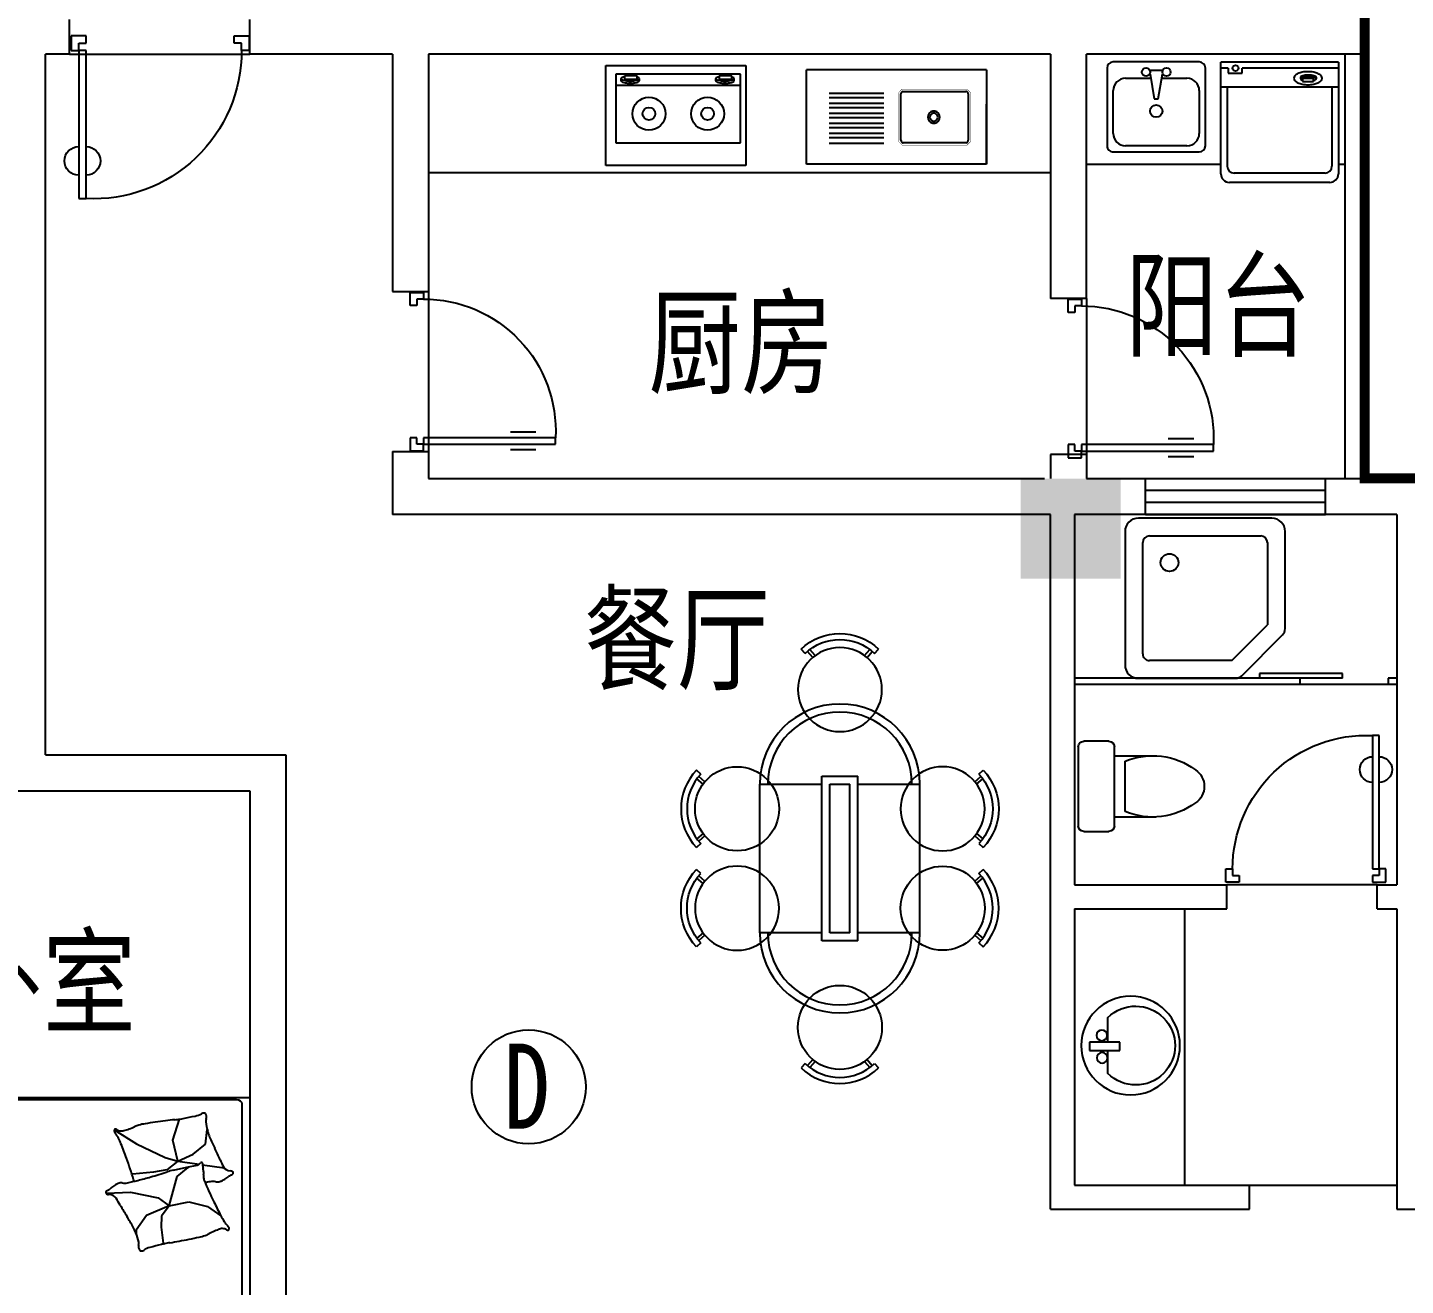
# Model space of a CAD drawing. Header units: millimetres. Extents: x 1454 to 36762, y 522 to 39654.
# Drawn here: x 21249 to 28132, y 17820 to 24102 of the extents above; entities that cross this region are included whole.
import ezdxf
from ezdxf.enums import TextEntityAlignment as Align

# ---------------------------------------------------------------- set-up
doc = ezdxf.new("R2010")
doc.units = ezdxf.units.MM
doc.linetypes.add('HIDDEN', pattern=[0.375, 0.25, -0.125])
for name, color, linetype in [('COLUMN', 7, 'Continuous'), ('GROUND', 2, 'Continuous'), ('PUB_TEXT', 7, 'Continuous'), ('PUB_WALL', 255, 'Continuous'), ('TOILET', 7, 'Continuous'), ('TOTHER', 7, 'Continuous'), ('WALL', 4, 'Continuous'), ('WINDOW', 5, 'Continuous'), ('WINDOW_TEXT', 7, 'Continuous')]:
    doc.layers.add(name, color=color, linetype=linetype)
doc.styles.add('-黑体', font='simhei.ttf')
doc.styles.add('CHINA', font='romant', dxfattribs={"width": 0.8, "height": 150, "bigfont": 'fs64f'})
doc.styles.add('DIM_FONT', font='SIMPLEX.shx', dxfattribs={"width": 0.8})
doc.styles.add('SIMPLEX', font='SIMPLEX.SHX')
doc.styles.get("Standard").update_dxf_attribs({"font": 'arial.ttf'})

# ---------------------------------------------------------------- blocks, each defined once
blk = doc.blocks.new('M_C55HKH')
for p, q in [((0, -52.4), (900, -52.4)), ((25.8, -508.5), (25.8, -1967.8)), ((502.6, -488.5), (45.8, -488.5)), ((502.6, -488.5), (871.6, -858.3)), ((45.8, -761.1), (564.4, -761.1)), ((871.6, -1967.8), (871.6, -858.3)), ((299.4, -1273), (294.5, -1270)), ((306.6, -1352.3), (299.4, -1273)), ((393.4, -1337.5), (392.3, -1318.1)), ((304.8, -1407.4), (306.6, -1352.3)), ((357, -1410.4), (393.4, -1337.5)), ((146.2, -1456.3), (99.8, -1409.5)), ((278.4, -1459.1), (304.8, -1407.4)), ((278.4, -1459.1), (357, -1410.4)), ((210.6, -1478.3), (146.2, -1456.3)), ((278.4, -1459.1), (210.6, -1478.3)), ((278.4, -1459.1), (251, -1605.9)), ((316.5, -1498.2), (278.4, -1459.1)), ((412.1, -1526.9), (316.5, -1498.2)), ((495.3, -1522.7), (412.1, -1526.9)), ((251, -1605.9), (218.9, -1643.3)), ((333.2, -1627.5), (405.4, -1617.7)), ((163.5, -1664.3), (88.8, -1648.6)), ((249.3, -1682.4), (175.1, -1666.8)), ((218.9, -1643.3), (211.2, -1652.3)), ((249.3, -1682.4), (286.2, -1639.5)), ((286.2, -1639.5), (333.2, -1627.5)), ((249.3, -1682.4), (195.7, -1717.6)), ((249.3, -1682.4), (266, -1787)), ((292.2, -1700.3), (249.3, -1682.4)), ((391.2, -1768.8), (292.2, -1700.3)), ((195.7, -1717.6), (153.5, -1766.5)), ((153.5, -1766.5), (147.3, -1840.5)), ((266, -1787), (242.8, -1892.3)), ((468.8, -1838.9), (391.2, -1768.8)), ((45.8, -1987.8), (851.6, -1987.8))]:
    blk.add_line(p, q)
blk.add_lwpolyline([(0, -2000), (0, 0), (900, 0), (900, -2000)], close=True)
for points in [[(135.1, -133.6, -0.263368), (107.1, -114.8, -0.494818), (116.3, -96.1, -0.049225), (134, -94.3, -0.036831), (157.6, -96.1, -0.031893), (195.6, -104.2, 0.035782), (229.5, -111.2, 0.032941), (319.2, -117.1, 0.026564), (430.4, -111.2, 0.017905), (467.9, -105.8, -0.033397), (488.1, -103.6, -0.03204), (525.2, -104.3, 0.018442), (589.5, -107.3, 0.010837), (654.3, -106.6, 0.014624), (702.2, -103.6, 0.111249), (724.7, -96.3, -0.153708), (741.6, -92.3, -0.076444), (749.1, -94, -0.215512), (751, -96.1, -0.585858), (748.4, -99.1, 0.363489), (743.5, -101.7, 0.191716), (743.4, -113.2, -0.129675), (745.4, -129.9, -0.01735), (742.4, -146.7, 0.019326), (739.8, -161.8, 0.018818), (733.1, -230.1, 0.021828), (732.2, -289.4, 0.006204), (733.6, -323.2, 0.001963), (739.8, -430.1, 0.028341), (744, -466.2, -0.117014), (743.5, -475.1, -0.36606), (742.1, -476.1, -0.03973), (728.5, -473.3, -0.048309), (714.7, -467.8, 0.062981), (704.1, -463.9, 0.04058), (680.7, -460.5, 0.014345), (613.9, -458.3, 0.005484), (488.5, -459, 0.007153), (392.3, -462, 0.008762), (349.8, -464.7, -0.008153), (304.1, -467.6, -0.06251), (247, -463.2, 0.078669), (201.4, -461.2, 0.047825), (179, -465.9, -0.034494), (148.2, -473.3, -0.023571), (122.9, -476.3, -0.510228), (121.9, -475.1), (129.4, -445.1), (150.1, -362.6, 0.073041), (152.1, -343, 0.023305), (146.3, -281.9, 0.018299), (142.3, -259, -0.01097), (134.9, -221, -0.042281), (132, -186.7, -0.027201), (134.9, -133.3)], [(134.9, -133.6, -0.077379), (169.7, -158.9, -0.077379), (195.2, -193.7, -0.047525), (205.1, -218.3, -0.047525), (210.2, -244.3)], [(608.9, -107.4, 0.027842), (585.2, -118, 0.048685), (572.6, -126.1, 0.023666), (544.7, -150.5, 0.031223), (525.7, -171.1, 0.046801), (520.6, -178.8, 0.023191), (512.5, -195.5)], [(690.9, -101.7, 0.088153), (656.4, -105.2, 0.088153), (625.2, -120.5, 0.077547), (603.6, -142.1, 0.077547), (589.5, -169.3)], [(133.4, -149.6, -0.05369), (147.6, -162.6, -0.070312), (155.7, -174.9, -0.015448), (159.5, -183.4, -0.013244), (163.2, -193.7, -0.082127), (166.2, -211.7, -0.064164), (163.2, -234.9)], [(694.7, -462, 0.016108), (655.8, -435.8, 0.024599), (629, -420.7, 0.009477), (579.9, -397.4, 0.015937), (550.1, -385.1, 0.072521), (533.7, -381.5, 0.033339), (497.5, -381.3)], [(225.5, -460.5, 0.009729), (252.8, -451.5, 0.009729), (279.7, -441.4, 0.007971), (301.4, -432.3, 0.007971), (322.9, -422.6)], [(502.6, -488.5, -0.085272), (565.9, -598.6, -0.124044), (575.2, -686.2), (561.5, -781.6), (563.3, -854.1)], [(563.3, -854.1, -0.027362), (601.8, -837.7, -0.040834), (628.9, -830.3, -0.038441), (716.6, -820.8, -0.076528), (760.7, -826.1, -0.103649), (788.2, -840.5, 0.093398), (818.4, -857, 0.072727), (840.5, -860.8, 0.052315), (871.6, -858.3)], [(400.3, -1581.4, 0.025626), (401.8, -1590.8, 0.0108), (426.4, -1696.7, 0.00456), (445.4, -1768.5, 0.01125), (454.1, -1797.4, 0.069394), (461.7, -1813.2, -0.079756), (468.1, -1827, -0.106399), (468.8, -1838.9, -0.328642), (465.8, -1841.8, -0.299547), (460.8, -1839.5, 0.189917), (454.1, -1834.5, 0.033518), (446, -1832.9, 0.075627), (442.4, -1833, 0.053489), (435.9, -1834.8, 0.017838), (417.6, -1843, 0.038394), (397.1, -1855.1, -0.059529), (383.5, -1862.4, -0.035943), (361.9, -1869, -0.011245), (291.4, -1883.8, -0.006203), (259.2, -1889.3, 0.010783), (240.6, -1892.7, 0.019485), (229.8, -1895.4, 0.005062), (188.4, -1907.7, 0.101392), (167.2, -1919.3, -0.223768), (156.1, -1922.3, -0.25558), (152.7, -1919.5, -0.081563), (149.7, -1906.7, -0.071805), (150.7, -1893, 0.069985), (151.8, -1879, 0.03546), (145.4, -1830.7, 0.029432), (130.3, -1774, 0.001554), (121.1, -1746.5, -0.00152), (111.6, -1718.4, -0.004735), (102.3, -1689.3, 0.00382), (90.8, -1653.2, 0.296001), (66.5, -1633.6, -0.649774), (60.7, -1615.9, -0.02319), (64.7, -1612.6, 0.0288), (67.9, -1609.9, 0.005727), (73, -1605.1, -0.004358), (79.6, -1598.7, -0.027528), (94.1, -1586.2, -0.046214), (103.8, -1580.2, -0.194121), (117.3, -1579, 0.133719), (136.6, -1579.7, 0.005779), (154.6, -1575.2, 0.008882)]]:
    blk.add_lwpolyline(points, format="xyb")
blk.add_lwpolyline([(345.4, -1251, 0.101392), (365.7, -1237.8, -0.223768), (376.5, -1234, -0.25558), (380.2, -1236.5, -0.081563), (384.2, -1249.1, -0.071805), (384.2, -1262.7, 0.069985), (384.1, -1276.8, 0.03546), (394.2, -1324.5, 0.029432), (413.7, -1379.8, 0.001554), (425, -1406.6, -0.00152), (436.5, -1433.9, -0.004735), (448, -1462.2, 0.00382), (462.3, -1497.3, 0.296001), (488, -1515, -0.649774), (495.1, -1532.2, -0.02319), (491.4, -1535.7, 0.0288), (488.4, -1538.7, 0.005727), (483.8, -1543.9, -0.004358), (477.7, -1550.8, -0.027528), (464.1, -1564.3, -0.046214), (454.9, -1571.1, -0.194121), (441.5, -1573.2, 0.133719), (422.3, -1574.1, 0.011505), (387.3, -1586.1, 0.008882), (342.6, -1603.5, 0.012426), (285.7, -1628.6, -0.033612), (264.2, -1636.9), (217.8, -1651.5), (182, -1662.8, 0.224341), (170.4, -1673.5, -0.722772), (163.3, -1673.1, -0.103513), (163.2, -1670, 0.053465), (163.5, -1664.3, 0.030109), (161.3, -1645.6, -0.031436), (159.2, -1627.7, -0.05324), (159.9, -1615.6, 0.05518), (160.5, -1603.9, 0.056271), (157, -1583.3, 0.0108), (124.3, -1479.6, 0.00456), (99.8, -1409.5, 0.01125), (89, -1381.3, 0.069394), (80.2, -1366.2, -0.079756), (72.8, -1352.9, -0.106399), (71.2, -1341.1, -0.328642), (73.9, -1337.9, -0.299547), (79.1, -1339.9, 0.189917), (86.1, -1344.3, 0.033518), (94.3, -1345.3, 0.075627), (98, -1345, 0.053489), (104.3, -1342.6, 0.017838), (121.9, -1333, 0.038394), (141.4, -1319.4, -0.059529), (154.4, -1311.1, -0.035943), (175.4, -1302.8, -0.011245), (244.6, -1282.8, -0.006203), (276.3, -1274.7, 0.010783), (294.5, -1270, 0.019485), (305.2, -1266.5, 0.005062)], format="xyb", close=True)
for centre, start, end in [((45.8, -508.5), 90, 180), ((45.8, -741.1), 180, 270), ((45.8, -1967.8), 180, 270), ((851.6, -1967.8), 270, 0)]:
    blk.add_arc(centre, 20, start, end)
at = {"style": 'DIM_FONT', "width": 0.8, "flags": 9}
for tag in ['YSIZE', 'XSIZE']:
    blk.add_attdef(tag, (0, 0), '', height=0.5, dxfattribs=at)
blk = doc.blocks.new('M_A22TIB')
for p, q in [((-0.4493, 0.0763), (-0.4493, 0.8984)), ((-0.4493, 0.8984), (-0.4082, 0.8984)), ((-0.4082, 0.8984), (-0.4082, 0.0763)), ((-0.4904, 0.0763), (-0.4493, 0.0763)), ((-0.4904, -0.0059), (-0.4904, 0.0763)), ((-0.4493, 0.0763), (-0.4493, 0.0352)), ((-0.4082, 0.0763), (-0.4493, 0.0763)), ((-0.4493, 0.0352), (-0.4082, 0.0352)), ((-0.4082, 0.0352), (-0.4082, -0.0059)), ((0.455, 0.0352), (0.4139, 0.0352)), ((0.4139, 0.0352), (0.4139, -0.0059)), ((0.4961, 0.0763), (0.455, 0.0763)), ((0.455, 0.0763), (0.455, 0.0352)), ((0.4961, -0.0059), (0.4961, 0.0763)), ((-0.4082, -0.0059), (-0.4904, -0.0059)), ((-0.4904, -0.0059), (-0.4904, -0.0059)), ((0.4139, -0.0059), (0.4961, -0.0059)), ((0.4961, -0.0059), (0.4961, -0.0059))]:
    blk.add_line(p, q)
for centre, radius, start, end in [((-0.3671, 0.0773), 0.8221, 359.92833, 92.86603), ((-0.4493, 0.6888), 0.0791, 90, 270), ((-0.4082, 0.6888), 0.0791, 270, 90)]:
    blk.add_arc(centre, radius, start, end)
blk = doc.blocks.new('M_E27FMO')
at = {"color": 0, "linetype": 'ByBlock'}
for p, q in [((-185.9, 0.6), (-549.7, 0.6)), ((-599.7, -49.4), (-599.7, -549.4)), ((-9.5, -162.1), (-162.4, -9.2)), ((-533.1, -507.8), (-533.1, -91.1)), ((-508.1, -66.1), (-199.7, -66.1)), ((-66.4, -199.4), (-199.7, -66.1)), ((-66.4, -199.4), (-66.4, -507.8)), ((0.3, -549.4), (0.3, -185.6)), ((-91.4, -532.8), (-508.1, -532.8)), ((-549.7, -599.4), (-49.7, -599.4))]:
    blk.add_line(p, q, dxfattribs=at)
blk.add_circle((-433.1, -432.8), 33.3, dxfattribs=at)
for centre, radius, start, end in [((-549.7, -49.4), 50, 90, 180), ((-185.9, -32.8), 33.3, 45, 90), ((-508.1, -91.1), 25, 90, 180), ((-33.1, -185.6), 33.3, 0, 45), ((-508.1, -507.8), 25, 180, 270), ((-91.4, -507.8), 25, 270, 0), ((-549.7, -549.4), 50, 180, 270), ((-49.7, -549.4), 50, 270, 0)]:
    blk.add_arc(centre, radius, start, end, dxfattribs=at)
at = {"style": 'DIM_FONT', "width": 0.8, "flags": 9}
for tag in ['YSIZE', 'XSIZE']:
    blk.add_attdef(tag, (0, 0), '', height=0.5, dxfattribs=at)
blk = doc.blocks.new('_WBLK')
for p, q in [((-0.5, 0.5), (0.5, 0.5)), ((0.5, 0.1667), (-0.5, 0.1667)), ((0.5, -0.1667), (-0.5, -0.1667)), ((-0.5, -0.5), (0.5, -0.5))]:
    blk.add_line(p, q)
at = {"layer": 'WINDOW_TEXT', "style": 'SIMPLEX', "flags": 9}
blk.add_attdef('A', text='', height=1, dxfattribs=at).set_placement((0, 1.5), align=Align.MIDDLE)
blk = doc.blocks.new('_FZH')
blk.add_solid([(-0.5, -0.5), (0.5, -0.5), (-0.5, 0.5), (0.5, 0.5)])
blk = doc.blocks.new('M_A23MCU')
for p, q in [((-0.4541, 0.0807), (-0.4541, 0.9053)), ((-0.4541, 0.9053), (-0.4129, 0.9053)), ((-0.4129, 0.9053), (-0.4129, 0.0807)), ((-0.489, 0.7822), (-0.489, 0.6235)), ((-0.378, 0.7822), (-0.378, 0.6235)), ((-0.4953, -0.0018), (-0.4953, 0.0807)), ((-0.4953, 0.0807), (-0.4541, 0.0807)), ((-0.4129, 0.0807), (-0.4541, 0.0807)), ((-0.4541, 0.0807), (-0.4541, 0.0395)), ((-0.4541, 0.0395), (-0.4129, 0.0395)), ((-0.4129, 0.0395), (-0.4129, -0.0018)), ((0.4117, 0.0395), (0.4117, -0.0018)), ((0.4529, 0.0395), (0.4117, 0.0395)), ((0.4529, 0.0807), (0.4529, 0.0395)), ((0.4941, 0.0807), (0.4529, 0.0807)), ((0.4941, -0.0018), (0.4941, 0.0807)), ((-0.4129, -0.0018), (-0.4953, -0.0018)), ((-0.4953, -0.0018), (-0.4953, -0.0018)), ((0.4117, -0.0018), (0.4941, -0.0018)), ((0.4941, -0.0018), (0.4941, -0.0018))]:
    blk.add_line(p, q)
blk.add_arc((-0.3716, 0.0817), 0.8246, 359.92833, 92.86603)
blk = doc.blocks.new('M_E33IEP')
at = {"linetype": 'Continuous'}
for p, q in [((135.1, 135.3), (135.1, 19.6)), ((43.6, -21.1), (43.6, 19.6)), ((43.6, 19.6), (193.6, 19.6)), ((193.6, 19.6), (193.6, -21.1)), ((193.6, -21.1), (43.6, -21.1)), ((135.1, -21.1), (135.1, -144.4))]:
    blk.add_line(p, q, dxfattribs=at)
for centre, radius in [((248.3, -4.6), 246.4), ((105.9, 56.4), 26.7), ((104.6, -55.4), 26.7)]:
    blk.add_circle(centre, radius, dxfattribs=at)
blk.add_arc((273.7, -4.6), 196.9, 225.25267, 134.74733, dxfattribs=at)
at = {"style": 'DIM_FONT', "width": 0.8, "flags": 9}
for tag in ['YSIZE', 'XSIZE']:
    blk.add_attdef(tag, (0, 0), '', height=0.5, dxfattribs=at)
at = {"linetype": 'Continuous', "style": 'CHINA', "width": 0.8, "flags": 9}
for tag in ['XSIZE', 'YSIZE']:
    blk.add_attdef(tag, (1.9, -251), '', height=150, dxfattribs=at)
blk = doc.blocks.new('M_C58LWA')
for p, q in [((-173, -180.5), (-193.7, -202.2)), ((-135.6, -160.4), (-161.4, -190.9)), ((-123.8, -169.6), (-149.7, -200.2)), ((123.8, -169.6), (149.7, -200.2)), ((135.6, -160.4), (161.4, -190.9)), ((173, -180.5), (193.7, -202.2))]:
    blk.add_line(p, q)
at = {"linetype": 'Continuous'}
blk.add_circle((0, 0), 210, dxfattribs=at)
for radius in [280, 250]:
    blk.add_arc((0, 0), radius, 226.22072, 313.77928)
at = {"style": 'DIM_FONT', "width": 0.8, "flags": 9}
for tag in ['YSIZE', 'XSIZE']:
    blk.add_attdef(tag, (0, 0), '', height=0.5, dxfattribs=at)
blk = doc.blocks.new('M_E31EAW')
at = {"color": 0, "linetype": 'ByBlock'}
for p, q in [((0, 214.8), (0, -214.8)), ((419.3, 245.5), (30.7, 245.5)), ((143.2, 214.8), (358, 214.8)), ((450, -214.8), (450, 214.8)), ((81.8, 25.6), (81.8, 153.4)), ((419.3, 153.4), (419.3, -153.4)), ((40.9, -30.7), (40.9, 30.7)), ((184.1, 10.2), (61.4, 30.7)), ((184.1, -10.2), (184.1, 10.2)), ((61.4, -30.7), (184.1, -10.2)), ((81.8, -153.4), (81.8, -25.6)), ((30.7, -245.5), (419.3, -245.5)), ((358, -214.8), (143.2, -214.8))]:
    blk.add_line(p, q, dxfattribs=at)
for centre, radius in [((51.1, 51.1), 20.5), ((245.5, 0), 30.7), ((51.1, -51.1), 20.5)]:
    blk.add_circle(centre, radius, dxfattribs=at)
for centre, radius, start, end in [((30.7, 214.8), 30.7, 90, 180), ((143.2, 153.4), 61.4, 90, 180), ((358, 153.4), 61.4, 0, 90), ((419.3, 214.8), 30.7, 0, 90), ((143.2, -153.4), 61.4, 180, 270), ((358, -153.4), 61.4, 270, 0), ((30.7, -214.8), 30.7, 180, 270), ((419.3, -214.8), 30.7, 270, 0)]:
    blk.add_arc(centre, radius, start, end, dxfattribs=at)
at = {"style": 'DIM_FONT', "width": 0.8, "flags": 9}
for tag in ['YSIZE', 'XSIZE']:
    blk.add_attdef(tag, (0, 0), '', height=0.5, dxfattribs=at)
blk = doc.blocks.new('M_E16')
for p, q in [((-358.7, -350.6), (-358.7, -119.3)), ((-346.9, -107.1), (-34.1, -107.1)), ((-22.3, -119.3), (-22.3, -350.6)), ((63.3, -103.3), (335.6, -103.3)), ((63.3, -131.7), (335.6, -131.7)), ((63.3, -153.3), (335.6, -153.3)), ((63.3, -181.7), (335.6, -181.7)), ((63.3, -203.3), (335.6, -203.3)), ((63.3, -231.7), (335.6, -231.7)), ((63.3, -253.3), (335.6, -253.3)), ((63.3, -281.7), (335.6, -281.7)), ((63.3, -303.3), (335.6, -303.3)), ((63.3, -331.7), (335.6, -331.7)), ((-34.1, -362.8), (-346.9, -362.8)), ((63.3, -353.3), (335.6, -353.3))]:
    blk.add_line(p, q)
for points, const_width in [([(-370.5, -356.7), (-370.5, -113.2)], 2), ([(-352.8, -95), (-370.5, -113.2)], 1.91), ([(-352.8, -95), (-28.2, -95)], 1.8), ([(-10.5, -113.2), (-28.2, -95)], 1.91), ([(-10.5, -113.2), (-10.5, -356.7)], 2), ([(-370.5, -356.7), (-352.8, -375)], 1.91), ([(-28.2, -375), (-352.8, -375)], 1.8), ([(-28.2, -375), (-10.5, -356.7)], 1.91)]:
    blk.add_lwpolyline(points, dxfattribs=dict(const_width=const_width))
for points in [[(-346.9, -107.1), (-350.9, -107.9), (-354.4, -110), (-357.1, -113.2), (-358.5, -117.2), (-358.7, -119.3)], [(-22.3, -119.3), (-23, -115.1), (-25, -111.5), (-28.2, -108.8), (-32, -107.3), (-34.1, -107.1)], [(-216.3, -235), (-214.5, -245.4), (-209.4, -254.5), (-201.5, -261.3), (-191.9, -264.9), (-181.7, -264.9), (-172, -261.3), (-164.2, -254.5), (-159.1, -245.4), (-157.3, -235), (-159.1, -224.6), (-164.2, -215.4), (-172, -208.6), (-181.7, -205), (-191.9, -205), (-201.5, -208.6), (-209.4, -215.4), (-214.5, -224.6), (-216.3, -235)], [(-206, -235), (-204.8, -241.7), (-201.5, -247.7), (-196.4, -252.1), (-190.1, -254.4), (-183.5, -254.4), (-177.2, -252.1), (-172.1, -247.7), (-168.8, -241.7), (-167.6, -235), (-168.8, -228.2), (-172.1, -222.2), (-177.2, -217.8), (-183.5, -215.5), (-190.1, -215.5), (-196.4, -217.8), (-201.5, -222.2), (-204.8, -228.2), (-206, -235)], [(-358.7, -350.6), (-358, -354.8), (-355.9, -358.4), (-352.8, -361.2), (-348.9, -362.6), (-346.9, -362.8)], [(-34.1, -362.8), (-30, -362.1), (-26.5, -359.9), (-23.9, -356.7), (-22.4, -352.7), (-22.3, -350.6)]]:
    blk.add_lwpolyline(points)
at = {"layer": 'TOTHER', "linetype": 'Continuous'}
for p, q in [((-450, 0), (450, 0)), ((-450, -470.6), (-450, 0)), ((450, 0), (450, -470.6)), ((-450, -470.6), (450, -470.6))]:
    blk.add_line(p, q, dxfattribs=at)
at = {"layer": 'TOTHER', "linetype": 'HIDDEN'}
blk.add_line((-450, 0), (-450, -300), dxfattribs=at)
at = {"width": 0.8, "flags": 9}
for tag in ['XSIZE', 'YSIZE']:
    blk.add_attdef(tag, (0, 0), '', height=0.5, dxfattribs=at)
blk = doc.blocks.new('M_E19')
for p, q in [((-323.5, -113.1), (-323.5, -455.5)), ((299.3, -113.1), (-323.5, -113.1)), ((299.3, -455.5), (299.3, -113.1)), ((-323.5, -399.8), (299.3, -399.8)), ((-323.5, -455.5), (299.3, -455.5)), ((-290.9, -422.1), (-290.8, -433.8)), ((-215.7, -431.5), (-280.4, -431.5)), ((-280.4, -431.5), (-280.4, -448.2)), ((-280.4, -448.2), (-215.7, -448.2)), ((-215.7, -448.2), (-215.7, -431.5)), ((-199.1, -423.2), (-199.1, -433.7)), ((182.1, -422.1), (182.2, -433.8)), ((192.6, -431.5), (192.6, -448.2)), ((257.3, -431.5), (192.6, -431.5)), ((192.6, -448.2), (257.3, -448.2)), ((257.3, -448.2), (257.3, -431.5)), ((273.9, -423.2), (273.9, -433.7))]:
    blk.add_line(p, q)
for points in [[(-199.1, -423.2, 0.259034), (-201, -419.8, 0.076276), (-212.5, -414.9, 0.036515), (-226.1, -412.4, 0.026615), (-244.9, -411.4, 0.026615), (-263.8, -412.4, 0.036515), (-277.3, -414.9, 0.076276), (-288.9, -419.8, 0.259034), (-290.8, -423.2, 0.078462), (-290.6, -424.5, 0.056762)], [(273.9, -423.2, 0.259034), (272, -419.8, 0.076276), (260.5, -414.9, 0.036515), (246.9, -412.4, 0.026615), (228.1, -411.4, 0.026615), (209.2, -412.4, 0.036515), (195.7, -414.9, 0.076276), (184.1, -419.8, 0.259034), (182.2, -423.2, 0.078462), (182.4, -424.5, 0.056762)], [(-199.1, -433.7, 0.259034), (-201, -430.3, 0.076276), (-212.5, -425.4, 0.036515), (-226.1, -422.9, 0.026615), (-244.9, -421.9, 0.026615), (-263.8, -422.9, 0.036515), (-277.3, -425.4, 0.076276), (-288.9, -430.3, 0.259034), (-290.8, -433.7, 0.259034), (-288.9, -437.2, 0.056762), (-280.4, -441.2, 0.036515)], [(-215.7, -442.9, 0.008736), (-212.5, -442.1, 0.076276), (-201, -437.2, 0.259034), (-199.1, -433.7, 0.259034)], [(273.9, -433.7, 0.259034), (272, -430.3, 0.076276), (260.5, -425.4, 0.036515), (246.9, -422.9, 0.026615), (228.1, -421.9, 0.026615), (209.2, -422.9, 0.036515), (195.7, -425.4, 0.076276), (184.1, -430.3, 0.259034), (182.2, -433.7, 0.259034), (184.1, -437.2, 0.056762), (192.6, -441.2, 0.036515)], [(257.3, -442.9, 0.008736), (260.5, -442.1, 0.076276), (272, -437.2, 0.259034), (273.9, -433.7, 0.259034)]]:
    blk.add_lwpolyline(points, format="xyb")
at = {"layer": 'TOTHER', "linetype": 'Continuous'}
for p, q in [((-350, 0), (350, 0)), ((-350, -500), (-350, 0)), ((350, 0), (350, -500)), ((350, -500), (-350, -500))]:
    blk.add_line(p, q, dxfattribs=at)
for centre, radius in [((-158.4, -258.5), 82.5), ((134.2, -258.5), 82.5), ((-158.4, -258.5), 31.6), ((134.2, -258.5), 31.6)]:
    blk.add_circle(centre, radius, dxfattribs=at)
at = {"width": 0.8, "flags": 9}
for tag in ['XSIZE', 'YSIZE']:
    blk.add_attdef(tag, (0, 0), '', height=0.5, dxfattribs=at)
blk = doc.blocks.new('M_E24TTP')
at = {"layer": 'TOILET', "color": 7}
for p, q in [((-169.7, 200.4), (-169.7, 430.4)), ((169.7, 200.4), (169.7, 430.4)), ((-139.7, 260.4), (139.7, 260.4)), ((-250, 30), (-250, 170)), ((-220, 200), (220, 200)), ((250, 170), (250, 30)), ((220, 0), (-220, 0))]:
    blk.add_line(p, q, dxfattribs=at)
for centre, radius, start, end in [((0, 589.6), 109.8, 33.45086, 146.54914), ((227.4, 412.8), 397.5, 143.36186, 202.54952), ((-227.4, 412.8), 397.5, 337.45048, 36.63814), ((-220, 170), 30, 90, 180), ((220, 170), 30, 0, 90), ((-220, 30), 30, 180, 270), ((220, 30), 30, 270, 0)]:
    blk.add_arc(centre, radius, start, end, dxfattribs=at)
at = {"style": 'DIM_FONT', "width": 0.8, "flags": 9}
for tag in ['YSIZE', 'XSIZE']:
    blk.add_attdef(tag, (0, 0), '', height=0.5, dxfattribs=at)
blk = doc.blocks.new('M_E20')
for p, q in [((345, 0), (-345, 0)), ((-302.4, -35.8), (-345, -35.8)), ((-302.4, -35), (-302.4, -65.6)), ((-302.4, -65.6), (-219.3, -65.6)), ((-219.3, -65.6), (-219.3, -35)), ((345, -35.8), (-219.3, -35.8)), ((-307.3, -144.3), (-307.3, -611)), ((123, -86.9), (123.1, -98.6)), ((133.5, -96.3), (133.5, -112.9)), ((198.1, -96.3), (133.5, -96.3)), ((133.5, -112.9), (198.1, -112.9)), ((198.1, -112.9), (198.1, -96.3)), ((214.8, -88), (214.8, -98.5)), ((307.3, -144.3), (307.3, -611)), ((267.3, -651), (-267.3, -651))]:
    blk.add_line(p, q)
blk.add_lwpolyline([(83.3, -94.4, 0.185158), (88.2, -107.2, 0.102042), (107.7, -121.5, 0.060862), (132.7, -129.5, 0.047173), (166.5, -132.7, 0.047173), (200.2, -129.5, 0.060862), (225.3, -121.5, 0.102042), (244.7, -107.2, 0.185158), (249.6, -94.4, 0.185158), (244.7, -81.7, 0.102042), (225.3, -67.3, 0.060862), (200.2, -59.3, 0.047173), (166.5, -56.1, 0.047173), (132.7, -59.3, 0.060862), (107.7, -67.3, 0.102042), (88.2, -81.7, 0.185158)], format="xyb", close=True)
for points in [[(214.8, -88, 0.259034), (212.9, -84.6, 0.076276), (201.4, -79.7, 0.036515), (187.8, -77.2, 0.026615), (169, -76.2, 0.026615), (150.1, -77.2, 0.036515), (136.6, -79.7, 0.076276), (125, -84.6, 0.259034), (123.1, -88, 0.078462), (123.3, -89.3, 0.056762)], [(214.8, -98.5, 0.259034), (212.9, -95.1, 0.076276), (201.4, -90.2, 0.036515), (187.8, -87.7, 0.026615), (169, -86.7, 0.026615), (150.1, -87.7, 0.036515), (136.6, -90.2, 0.076276), (125, -95.1, 0.259034), (123.1, -98.5, 0.259034), (125, -102, 0.056762), (133.5, -106, 0.036515)], [(198.1, -107.7, 0.008736), (201.4, -106.9, 0.076276), (212.9, -102, 0.259034), (214.8, -98.5, 0.259034)]]:
    blk.add_lwpolyline(points, format="xyb")
blk.add_circle((-258.7, -35), 17.5)
for centre, start, end in [((-267.3, -611), 180, 270), ((267.3, -611), 270, 0)]:
    blk.add_arc(centre, 40, start, end)
at = {"layer": 'TOTHER', "linetype": 'Continuous'}
for p, q in [((-345, -655.8), (-345, 0)), ((345, 0), (345, -655.8)), ((-345, -144.7), (345, -144.7)), ((295, -705.8), (-295, -705.8))]:
    blk.add_line(p, q, dxfattribs=at)
for centre, start, end in [((-295, -655.8), 180, 270), ((295, -655.8), 270, 0)]:
    blk.add_arc(centre, 50, start, end, dxfattribs=at)
at = {"width": 0.8, "flags": 9}
for tag in ['XSIZE', 'YSIZE']:
    blk.add_attdef(tag, (0, 0), '', height=0.5, dxfattribs=at)

msp = doc.modelspace()

# ---------------------------------------------------------------- linework, layer by layer
at = {"linetype": 'ByBlock'}
for p, q in [((27828.8, 23970), (27828.8, 21850.3)), ((27928.8, 23970), (27928.8, 21850.3))]:
    msp.add_line(p, q, dxfattribs=at)
for p, q in [((26358.8, 23376.5), (23252.2, 23376.5)), ((27818.5, 20876.7, -28344.3), (27403.4, 20876.7, -28344.3)), ((27403.4, 20876.7, -28344.3), (27403.4, 20852.1, -28344.3)), ((27818.5, 20852.1, -28344.3), (27818.5, 20876.7, -28344.3)), ((27818.5, 20852.1, -56688.6), (26478.8, 20852.1, -56688.6)), ((26478.8, 20822.1, -28344.3), (28088.8, 20822.1, -28344.3)), ((27604.1, 20852.1, -28344.3), (27604.1, 20822.1, -28344.3)), ((28088.8, 20852.1, -56688.6), (28045.9, 20852.1, -56688.6)), ((28045.9, 20852.1, -28344.3), (28045.9, 20822.1, -28344.3)), ((24906.9, 20323.7), (25216.9, 20323.7)), ((24906.9, 19580.7), (24906.9, 20323.7)), ((25216.9, 20363.7), (25396.9, 20363.7)), ((25216.9, 19540.7), (25216.9, 20363.7)), ((25256.9, 20323.7), (25356.9, 20323.7)), ((25256.9, 19580.7), (25256.9, 20323.7)), ((25356.9, 19580.7), (25356.9, 20323.7)), ((25396.9, 19540.7), (25396.9, 20363.7)), ((25396.9, 20323.7), (25706.9, 20323.7)), ((25706.9, 19580.7), (25706.9, 20323.7)), ((27990.5, 19820.3), (27240.5, 19820.3)), ((25216.9, 19580.7), (24906.9, 19580.7)), ((25356.9, 19580.7), (25256.9, 19580.7)), ((25706.9, 19580.7), (25396.9, 19580.7)), ((25396.9, 19540.7), (25216.9, 19540.7))]:
    msp.add_line(p, q)
at = {"const_width": 50, "elevation": -28344.3}
msp.add_lwpolyline([(9358.8, 13670), (9358.8, 21850), (14368.8, 21850), (14368.8, 26263), (9358.8, 26263), (9358.8, 34443), (20138.8, 34443), (20138.8, 32209.4), (22358.8, 32209.4), (22358.8, 34443), (32838.8, 34443), (32838.8, 26263), (27928.8, 26262.7), (27928.8, 21850.3), (32838.8, 21850.3), (32838.8, 13670), (22358.8, 13670), (22358.8, 16578.3), (20138.8, 16578.3), (20138.8, 13670)], close=True, dxfattribs=at)
for centre, radius, start, end in [((25306.9, 20323.7), 400, 0, 180), ((25306.9, 20323.7), 360, 0, 180), ((25306.9, 19580.7), 400, 180, 0), ((25306.9, 19580.7), 360, 180, 0)]:
    msp.add_arc(centre, radius, start, end)
at = {"layer": 'GROUND', "linetype": 'ByBlock'}
msp.add_line((26538.8, 22750), (26538.8, 21950), dxfattribs=at)
at = {"layer": 'PUB_WALL', "linetype": 'ByBlock'}
for p, q in [((21458.8, 23970, -28344.3), (22358.8, 23970, -28344.3)), ((23252.2, 22784.2, -28344.3), (23252.2, 21984.2, -28344.3)), ((27353.6, 18320.3, -28344.3), (28088.8, 18320.3, -28344.3))]:
    msp.add_line(p, q, dxfattribs=at)
msp.add_circle((23752.3, 18811.6), 284.7, dxfattribs=at)
at = {"layer": 'WALL', "linetype": 'ByBlock'}
for p, q in [((21458.8, 23970, -28344.3), (21458.8, 24143, -28344.3)), ((22358.8, 23970, -28344.3), (22358.8, 24143, -28344.3)), ((26833.8, 21670.3, -28344.3), (26833.8, 21849.7, -28344.3)), ((27733.8, 21670.3, -28344.3), (27733.8, 21850.3, -28344.3))]:
    msp.add_line(p, q, dxfattribs=at)
at = {"layer": 'WALL', "color": 7, "linetype": 'Continuous'}
for p, q in [((27928.8, 23963, -28344.3), (27928.8, 24143, -28344.3)), ((21338.8, 20470, -28344.3), (21338.8, 23970, -28344.3)), ((21458.8, 23970, -28344.3), (21338.8, 23970, -28344.3)), ((23072.2, 23970, -28344.3), (22358.8, 23970, -28344.3)), ((23072.2, 23970, -28344.3), (23072.2, 22784.2, -28344.3)), ((26358.8, 23970, -28344.3), (23252.2, 23970, -28344.3)), ((23252.2, 23970, -28344.3), (23252.2, 22784.2, -28344.3)), ((26358.8, 23970, -28344.3), (26358.8, 22750, -28344.3)), ((26538.8, 22750, -28344.3), (26538.8, 23970, -28344.3)), ((27928.8, 23970, -28344.3), (26538.8, 23970, -28344.3)), ((26538.8, 23420, -27132), (27210.2, 23420)), ((27797.4, 23420), (27828.8, 23420)), ((23072.2, 22784.2, -28344.3), (23252.2, 22784.2, -28344.3)), ((26538.8, 22750, -28344.3), (26358.8, 22750, -28344.3)), ((23072.2, 21984.2, -28344.3), (23072.2, 21670, -28344.3)), ((23072.2, 21984.2, -28344.3), (23252.2, 21984.2, -28344.3)), ((23252.2, 21984.2, -28344.3), (23252.2, 21850, -28344.3)), ((26359.7, 21970, -28344.3), (26359.7, 21850, -28344.3)), ((26539.7, 21970, -28344.3), (26359.7, 21970, -28344.3)), ((26539.7, 21970, -28344.3), (26539.7, 21850, -28344.3)), ((23252.2, 21850, -28344.3), (26328.8, 21850, -28344.3)), ((26538.8, 21849.7, -28344.3), (26833.8, 21849.7, -28344.3)), ((27733.8, 21850.3, -28344.3), (28882.6, 21850.3, -28344.3)), ((26358.8, 21670, -28344.3), (23072.2, 21670, -28344.3)), ((26358.8, 18200.3, -28344.3), (26358.8, 21670.3, -28344.3)), ((26833.8, 21670.3, -28344.3), (26478.8, 21670.3, -28344.3)), ((26478.8, 21670.3, -28344.3), (26478.8, 19820.3, -28344.3)), ((27853.8, 21669.7, -28344.3), (26478.8, 21669.7, -28344.3)), ((28088.8, 21670.3, -28344.3), (27733.8, 21670.3, -28344.3)), ((28088.8, 21670.3, -28344.3), (28088.8, 19820.3, -28344.3)), ((21338.8, 20470, -28344.3), (22538.8, 20470, -28344.3)), ((22538.8, 20470, -28344.3), (22538.8, 13850, -28344.3)), ((20138.8, 20290, -28344.3), (22358.8, 20290, -28344.3)), ((22358.8, 20290, -28344.3), (22358.8, 16758.3, -28344.3)), ((26478.8, 19820.3, -28344.3), (27240.5, 19820.3, -28344.3)), ((27240.5, 19700.3, -28344.3), (27240.5, 19820.3, -28344.3)), ((27990.5, 19820.3, -28344.3), (28088.8, 19820.3, -28344.3)), ((27990.5, 19700.3, -28344.3), (27990.5, 19820.3, -28344.3)), ((26478.8, 19700.3, -28344.3), (26478.8, 18320.3, -28344.3)), ((26478.8, 19700.3, -28344.3), (27240.5, 19700.3, -28344.3)), ((27028.8, 19700.3, -28344.3), (27028.8, 18320.3, -28344.3)), ((27990.5, 19700.3, -28344.3), (28088.8, 19700.3, -28344.3)), ((28088.8, 19700.3, -28344.3), (28088.8, 18200.3, -28344.3)), ((26478.8, 18320.3, -28344.3), (27353.6, 18320.3, -28344.3)), ((27353.6, 18200.3, -28344.3), (27353.6, 18320.3, -28344.3)), ((26358.8, 18200.3, -28344.3), (27353.6, 18200.3, -28344.3)), ((28088.8, 18200.3, -28344.3), (28208.7, 18200.3, -28344.3))]:
    msp.add_line(p, q, dxfattribs=at)

# ---------------------------------------------------------------- block references
for name, p, rotation in [('M_E19', (24487.5, 23413.5), 180), ('M_C58LWA', (24793.3, 20200.3), 269.9999999999997), ('M_C58LWA', (25820.4, 19704), 89.99999999999967)]:
    msp.add_blockref(name, p, dxfattribs=dict(rotation=rotation))
at = {"xscale": 1.33333, "yscale": 1.33333, "zscale": 1.33333, "rotation": 270}
msp.add_blockref('M_E27FMO', (27530.7, 20852.5, -28344.3), dxfattribs=at)
at = {"xscale": -1}
for p, rotation in [((25306.9, 20795.9), 180), ((25820.4, 20200.3), 89.99999999999967), ((24793.3, 19704), 269.9999999999997)]:
    msp.add_blockref('M_C58LWA', p, dxfattribs=dict(at, rotation=rotation))
at = {"linetype": 'ByBlock', "xscale": -0.9, "yscale": 0.9, "zscale": 0.9, "rotation": 270}
msp.add_blockref('M_E24TTP', (26498.2, 20312.4, 2834.4), dxfattribs=at)
msp.add_blockref('M_C58LWA', (25306.9, 19108.5))
at = {"layer": 'COLUMN', "linetype": 'ByBlock', "xscale": 500, "yscale": 500, "zscale": 500, "rotation": 180}
msp.add_blockref('_FZH', (26459.5, 21600, -28344.3), dxfattribs=at)
at = {"layer": 'PUB_WALL', "linetype": 'ByBlock'}
for name, p, rotation in [('M_E16', (25589.6, 23420.1), 180), ('M_E31EAW', (26887.6, 23931.1), 270)]:
    msp.add_blockref(name, p, dxfattribs=dict(at, rotation=rotation))
at = {"layer": 'PUB_WALL', "linetype": 'ByBlock', "xscale": 0.85106, "yscale": 0.85106, "zscale": 0.85106}
msp.add_blockref('M_E20', (27503.8, 23929.8, 28344.3), dxfattribs=at)
at = {"layer": 'PUB_WALL', "linetype": 'ByBlock', "rotation": 180}
for name, p, xscale in [('M_E33IEP', (26511.2, 19013.2), -1), ('M_C55HKH', (22358.8, 16758.3, -28344.3), 1.44444)]:
    msp.add_blockref(name, p, dxfattribs=dict(at, xscale=xscale))
at = {"layer": 'WINDOW', "linetype": 'ByBlock'}
for name, p, xscale, yscale, zscale, rotation in [('M_A22TIB', (21908.8, 24056.5, -28344.3), -900, 900, 900, 180), ('M_A23MCU', (23162.2, 22384.2), 800, -800, 800, 90.00000000000112), ('M_A23MCU', (26448.8, 22350), -800, 800, 800, 270)]:
    msp.add_blockref(name, p, dxfattribs=dict(at, xscale=xscale, yscale=yscale, zscale=zscale, rotation=rotation))
at = {"layer": 'WINDOW', "linetype": 'ByBlock', "xscale": 900, "yscale": 180, "zscale": 900}
msp.add_blockref('_WBLK', (27283.8, 21760.3, -28344.3), dxfattribs=at)
at = {"layer": 'WINDOW', "xscale": 810, "yscale": -810, "zscale": 810, "rotation": 180}
msp.add_blockref('M_A22TIB', (27637.6, 19838.6, -2834.4), dxfattribs=at)

# ---------------------------------------------------------------- texts
at = {"layer": 'PUB_TEXT', "linetype": 'ByBlock', "style": '-黑体', "width": 0.8}
for s, height, p in [('阳台', 425.25, (26733, 22503.3)), ('厨房', 425.25, (24350.4, 22317.6)), ('餐厅', 425.25, (24028.6, 20837.5)), ('卧室', 425.25, (20861.1, 19124.3, 28344.3)), ('D', 425.2, (23626.5, 18602.3))]:
    msp.add_text(s, height=height, dxfattribs=at).set_placement(p)

doc.saveas('drawing.dxf')
